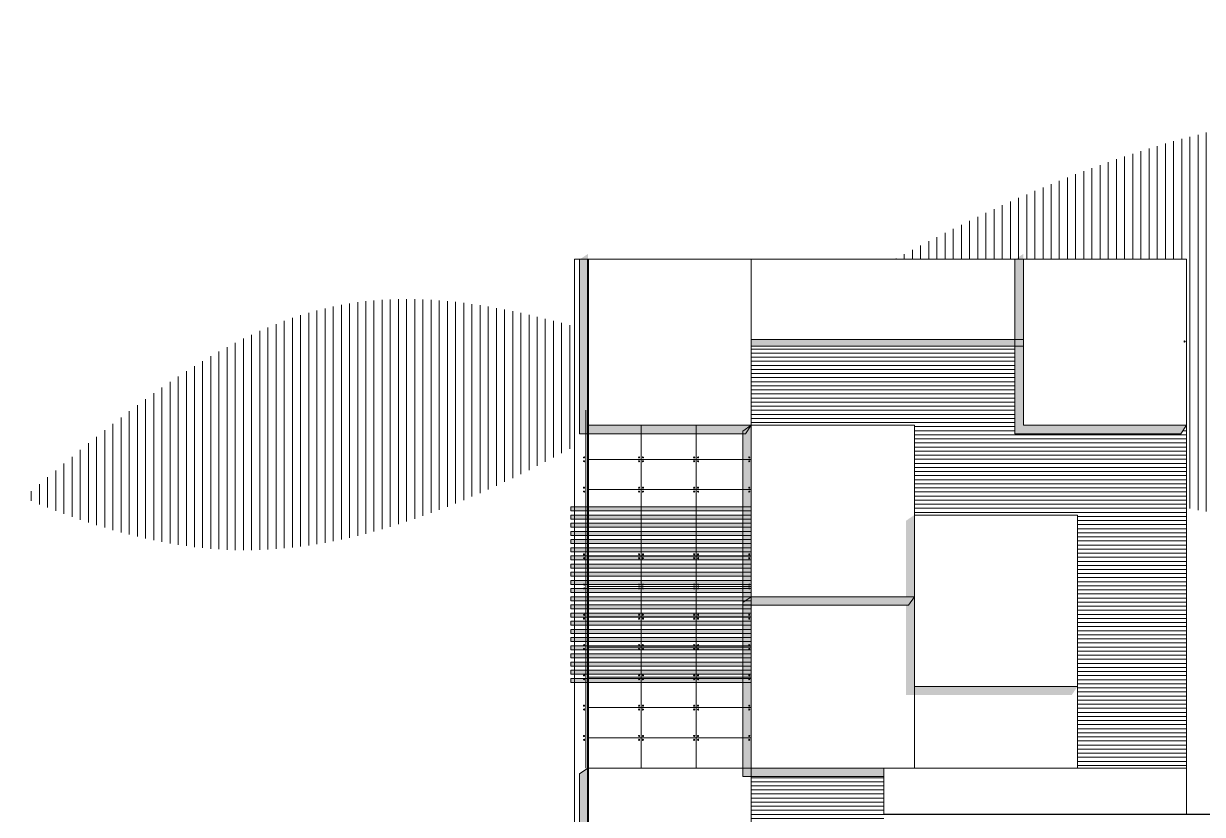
# Model space of a CAD drawing. Header units: millimetres. Extents: x 1564 to 2013, y 216 to 285.
# Drawn here: x 1938.62 to 1981.97, y 255.5 to 284.56 of the extents above; entities that cross this region are included whole.
import ezdxf

# ---------------------------------------------------------------- set-up
doc = ezdxf.new("R2010")
doc.units = ezdxf.units.MM
doc.header["$LTSCALE"] = 10
for name, color, linetype, lineweight in [('CINZA', 252, 'Continuous', 13), ('cinza 03', 252, 'Continuous', 13), ('pn 02', 16, 'Continuous', 20), ('pn 04', 130, 'Continuous', 40), ('PN-01', 90, 'Continuous', 13), ('PN-03', 180, 'Continuous', 30)]:
    doc.layers.add(name, color=color, linetype=linetype, lineweight=lineweight)

msp = doc.modelspace()

# ---------------------------------------------------------------- hatches: boundary and pattern name
at = {"layer": 'cinza 03'}
for points in [[(1965.375, 269.8), (1965.163, 269.488), (1959.063, 269.488), (1959.063, 275.888), (1959.375, 276.1), (1959.375, 269.8)], [(1981.386, 269.8), (1981.174, 269.488), (1975.074, 269.488), (1975.074, 275.888), (1975.386, 276.1), (1975.386, 269.8)], [(1965.375, 272.95), (1975.386, 272.95), (1975.386, 272.704), (1965.375, 272.704)], [(1971.375, 263.5), (1971.163, 263.188), (1965.063, 263.188), (1965.063, 269.588), (1965.375, 269.8), (1965.375, 263.5)], [(1977.375, 260.2), (1977.163, 259.888), (1971.063, 259.888), (1971.063, 266.288), (1971.375, 266.5), (1971.375, 260.2)], [(1970.25, 257.2), (1970.25, 256.888), (1965.063, 256.888), (1965.063, 263.288), (1965.375, 263.5), (1965.375, 257.2)], [(1965.375, 250.9), (1965.163, 250.588), (1959.063, 250.588), (1959.063, 256.988), (1959.375, 257.2), (1959.375, 250.9)]]:
    msp.add_hatch(color=256, dxfattribs=at).paths.add_polyline_path(points)
h = msp.add_hatch(dxfattribs=at)
h.set_pattern_fill('_USER', color=256, scale=0.15, style=0, pattern_type=0)
h.set_pattern_definition([(0, (2017.86959, 230.45), (0, 0.15), [])])
h.paths.add_polyline_path([(1970.25, 255.5), (1970.25, 256.888), (1965.375, 256.888), (1965.375, 250.9), (1965.375, 244.6), (1965.163, 244.388), (1959.375, 244.388), (1959.375, 243.95), (1970.25, 243.95)])
h.paths.add_polyline_path([(1981.386, 269.8), (1981.174, 269.488), (1975.074, 269.488), (1975.074, 272.704), (1965.375, 272.704), (1965.375, 269.8), (1971.375, 269.8), (1971.375, 266.5), (1977.375, 266.5), (1977.375, 260.2), (1977.375, 257.2), (1981.386, 257.2)])
h = msp.add_hatch(color=256, dxfattribs=at)
h.paths.add_polyline_path([(1958.75, 266.65), (1958.75, 266.8), (1965.375, 266.8), (1965.375, 266.65)])
h.paths.add_polyline_path([(1958.75, 266.35), (1958.75, 266.5), (1965.375, 266.5), (1965.375, 266.35)])
h.paths.add_polyline_path([(1958.75, 266.05), (1958.75, 266.2), (1965.375, 266.2), (1965.375, 266.05)])
h.paths.add_polyline_path([(1958.75, 265.75), (1958.75, 265.9), (1965.375, 265.9), (1965.375, 265.75)])
h.paths.add_polyline_path([(1958.75, 265.45), (1958.75, 265.6), (1965.375, 265.6), (1965.375, 265.45)])
h.paths.add_polyline_path([(1958.75, 265.15), (1958.75, 265.3), (1965.375, 265.3), (1965.375, 265.15)])
h.paths.add_polyline_path([(1958.75, 264.85), (1958.75, 265), (1965.375, 265), (1965.375, 264.85)])
h.paths.add_polyline_path([(1958.75, 264.55), (1958.75, 264.7), (1965.375, 264.7), (1965.375, 264.55)])
h.paths.add_polyline_path([(1958.75, 264.25), (1958.75, 264.4), (1965.375, 264.4), (1965.375, 264.25)])
h.paths.add_polyline_path([(1958.75, 263.95), (1958.75, 264.1), (1965.375, 264.1), (1965.375, 263.95)])
h.paths.add_polyline_path([(1958.75, 263.65), (1958.75, 263.8), (1965.375, 263.8), (1965.375, 263.65)])
h.paths.add_polyline_path([(1958.75, 263.35), (1958.75, 263.5), (1965.375, 263.5), (1965.375, 263.35)])
h.paths.add_polyline_path([(1958.75, 263.05), (1958.75, 263.2), (1965.375, 263.2), (1965.375, 263.05)])
h.paths.add_polyline_path([(1958.75, 262.75), (1958.75, 262.9), (1965.375, 262.9), (1965.375, 262.75)])
h.paths.add_polyline_path([(1958.75, 262.45), (1958.75, 262.6), (1965.375, 262.6), (1965.375, 262.45)])
h.paths.add_polyline_path([(1958.75, 262.15), (1958.75, 262.3), (1965.375, 262.3), (1965.375, 262.15)])
h.paths.add_polyline_path([(1958.75, 261.85), (1958.75, 262), (1965.375, 262), (1965.375, 261.85)])
h.paths.add_polyline_path([(1958.75, 261.55), (1958.75, 261.7), (1965.375, 261.7), (1965.375, 261.55)])
h.paths.add_polyline_path([(1958.75, 261.25), (1958.75, 261.4), (1965.375, 261.4), (1965.375, 261.25)])
h.paths.add_polyline_path([(1958.75, 260.95), (1958.75, 261.1), (1965.375, 261.1), (1965.375, 260.95)])
h.paths.add_polyline_path([(1958.75, 260.35), (1958.75, 260.5), (1965.375, 260.5), (1965.375, 260.35)])
h.paths.add_polyline_path([(1958.75, 260.65), (1958.75, 260.8), (1965.375, 260.8), (1965.375, 260.65)])
at = {"layer": 'pn 02'}
h = msp.add_hatch(dxfattribs=at)
h.set_pattern_fill('_USER', color=140, scale=0.3, angle=90, style=0, pattern_type=0)
h.set_pattern_definition([(90, (1590.90576, 221.25), (-0.3, 2e-17), [])])
edge = h.paths.add_edge_path()
edge.add_spline(control_points=[(1958.875, 273.431), (1955.871, 274.279), (1948.55, 275.445), (1942.337, 270.312), (1938.621, 267.139)], knot_values=[0.564265, 0.564265, 0.564265, 0.564265, 9.606639, 23.209097, 23.209097, 23.209097, 23.209097], degree=3, periodic=0)
edge.add_spline(control_points=[(1938.621, 267.139), (1941.172, 266.044), (1947.974, 264.076), (1954.656, 266.745), (1958.875, 269.024)], knot_values=[61.799684, 61.799684, 61.799684, 61.799684, 70.083205, 83.972473, 83.972473, 83.972473, 83.972473], degree=3, periodic=0)
edge.add_line((1958.875, 269.024), (1958.875, 273.431))
edge = h.paths.add_edge_path()
edge.add_spline(control_points=[(2013.255, 272.032), (2004.947, 277.076), (1991.019, 284.562), (1976.354, 279.002), (1970.657, 275.9)], knot_values=[3.711064, 3.711064, 3.711064, 3.711064, 30.849498, 49.03647, 49.03647, 49.03647, 49.03647], degree=3, periodic=0)
edge.add_line((1970.657, 275.9), (1981.386, 275.9))
edge.add_line((1981.386, 275.9), (1981.386, 269.8))
edge.add_line((1981.386, 269.8), (1981.386, 266.762))
edge.add_spline(control_points=[(1981.386, 266.762), (1988.757, 265.37), (1999.776, 265.124), (2009.81, 270.236), (2013.255, 272.032)], knot_values=[45.367786, 45.367786, 45.367786, 45.367786, 67.246944, 78.72037, 78.72037, 78.72037, 78.72037], degree=3, periodic=0)

# ---------------------------------------------------------------- linework, layer by layer
at = {"layer": 'CINZA'}
for p, q in [((1959.3, 270.35), (1959.3, 257.2)), ((1961.325, 269.8), (1961.325, 257.2)), ((1963.35, 269.8), (1963.35, 257.2)), ((1959.375, 268.547), (1965.375, 268.547)), ((1959.375, 267.435), (1965.375, 267.435)), ((1959.375, 264.988), (1965.375, 264.988)), ((1959.375, 263.875), (1965.375, 263.875)), ((1959.375, 262.763), (1965.375, 262.763)), ((1959.375, 261.65), (1965.375, 261.65)), ((1959.375, 260.538), (1965.375, 260.538)), ((1959.375, 259.425), (1965.375, 259.425)), ((1959.375, 258.313), (1965.375, 258.313))]:
    msp.add_line(p, q, dxfattribs=at)
for centre in [(1981.315, 272.879), (1959.23, 268.618), (1959.23, 268.477), (1959.371, 268.618), (1959.371, 268.477), (1961.255, 268.618), (1961.255, 268.477), (1961.396, 268.618), (1961.396, 268.477), (1963.28, 268.618), (1963.28, 268.477), (1963.421, 268.618), (1963.421, 268.477), (1965.305, 268.618), (1965.305, 268.477), (1959.23, 267.506), (1959.371, 267.506), (1961.255, 267.506), (1961.396, 267.506), (1963.28, 267.506), (1963.421, 267.506), (1965.305, 267.506), (1959.23, 267.364), (1959.371, 267.364), (1961.255, 267.364), (1961.396, 267.364), (1963.28, 267.364), (1963.421, 267.364), (1965.305, 267.364), (1959.23, 265.058), (1959.23, 264.917), (1959.371, 265.058), (1959.371, 264.917), (1961.255, 265.058), (1961.255, 264.917), (1961.396, 265.058), (1961.396, 264.917), (1963.28, 265.058), (1963.28, 264.917), (1963.421, 265.058), (1963.421, 264.917), (1965.305, 265.058), (1965.305, 264.917), (1959.23, 263.946), (1959.23, 263.804), (1959.371, 263.946), (1959.371, 263.804), (1961.255, 263.946), (1961.255, 263.804), (1961.396, 263.946), (1961.396, 263.804), (1963.28, 263.946), (1963.28, 263.804), (1963.421, 263.946), (1963.421, 263.804), (1965.305, 263.946), (1965.305, 263.804), (1959.23, 262.833), (1959.23, 262.692), (1959.371, 262.833), (1959.371, 262.692), (1961.255, 262.833), (1961.255, 262.692), (1961.396, 262.833), (1961.396, 262.692), (1963.28, 262.833), (1963.28, 262.692), (1963.421, 262.833), (1963.421, 262.692), (1965.305, 262.833), (1965.305, 262.692), (1959.23, 261.721), (1959.23, 261.579), (1959.371, 261.721), (1959.371, 261.579), (1961.255, 261.721), (1961.255, 261.579), (1961.396, 261.721), (1961.396, 261.579), (1963.28, 261.721), (1963.28, 261.579), (1963.421, 261.721), (1963.421, 261.579), (1965.305, 261.721), (1965.305, 261.579), (1959.23, 260.608), (1959.371, 260.608), (1961.255, 260.608), (1961.396, 260.608), (1963.28, 260.608), (1963.421, 260.608), (1965.305, 260.608), (1959.23, 260.467), (1959.371, 260.467), (1961.255, 260.467), (1961.396, 260.467), (1963.28, 260.467), (1963.421, 260.467), (1965.305, 260.467), (1959.23, 259.496), (1959.23, 259.354), (1959.371, 259.496), (1959.371, 259.354), (1961.255, 259.496), (1961.255, 259.354), (1961.396, 259.496), (1961.396, 259.354), (1963.28, 259.496), (1963.28, 259.354), (1963.421, 259.496), (1963.421, 259.354), (1965.305, 259.496), (1965.305, 259.354), (1959.23, 258.383), (1959.371, 258.383), (1961.255, 258.383), (1961.396, 258.383), (1963.28, 258.383), (1963.421, 258.383), (1965.305, 258.383), (1959.23, 258.242), (1959.371, 258.242), (1961.255, 258.242), (1961.396, 258.242), (1963.28, 258.242), (1963.421, 258.242), (1965.305, 258.242)]:
    msp.add_circle(centre, 0.02, dxfattribs=at)
at = {"layer": 'cinza 03'}
for points in [[(1965.375, 269.8), (1965.163, 269.488), (1959.063, 269.488), (1959.063, 275.888), (1959.375, 275.9), (1959.375, 269.8)], [(1981.386, 269.8), (1981.174, 269.488), (1975.074, 269.488), (1975.074, 275.888), (1975.386, 275.9), (1975.386, 269.8)], [(1965.375, 272.95), (1975.386, 272.95), (1975.386, 272.704), (1965.375, 272.704)], [(1971.375, 263.5), (1971.163, 263.188), (1965.063, 263.188), (1965.063, 269.588), (1965.375, 269.8), (1965.375, 263.5)], [(1970.25, 257.2), (1970.25, 256.888), (1965.063, 256.888), (1965.063, 263.288), (1965.375, 263.5), (1965.375, 257.2)], [(1965.375, 250.9), (1965.163, 250.588), (1959.063, 250.588), (1959.063, 256.988), (1959.375, 257.2), (1959.375, 250.9)]]:
    msp.add_lwpolyline(points, close=True, dxfattribs=at)
at = {"layer": 'pn 02'}
for p, q in [((1981.386, 275.9), (1959.375, 275.9)), ((1981.386, 275.9), (1981.386, 255.5)), ((1965.375, 272.95), (1975.386, 272.95)), ((1981.386, 257.2), (1970.25, 257.2)), ((1970.25, 255.5), (1970.25, 257.2))]:
    msp.add_line(p, q, dxfattribs=at)
for points in [[(1965.375, 269.8), (1959.375, 269.8), (1959.375, 275.9), (1965.375, 275.9)], [(1981.386, 269.8), (1975.386, 269.8), (1975.386, 275.9), (1981.386, 275.9)], [(1971.375, 263.5), (1965.375, 263.5), (1965.375, 269.8), (1971.375, 269.8)], [(1977.375, 260.2), (1971.375, 260.2), (1971.375, 266.5), (1977.375, 266.5)], [(1971.375, 257.2), (1965.375, 257.2), (1965.375, 263.5), (1971.375, 263.5)], [(1965.375, 250.9), (1959.375, 250.9), (1959.375, 257.2), (1965.375, 257.2)]]:
    msp.add_lwpolyline(points, close=True, dxfattribs=at)
msp.add_lwpolyline([(1971.375, 257.2), (1971.375, 260.2), (1977.375, 260.2), (1977.375, 257.2)], dxfattribs=at)
at = {"layer": 'pn 04'}
msp.add_line((1959.375, 275.9), (1959.375, 230.45), dxfattribs=at)
at = {"layer": 'PN-01'}
for p, q in [((1958.875, 275.9), (1958.875, 243.95)), ((1959.375, 275.9), (1958.875, 275.9))]:
    msp.add_line(p, q, dxfattribs=at)
for points in [[(1958.75, 266.65), (1958.75, 266.8), (1965.375, 266.8), (1965.375, 266.65)], [(1958.75, 266.35), (1958.75, 266.5), (1965.375, 266.5), (1965.375, 266.35)], [(1958.75, 266.05), (1958.75, 266.2), (1965.375, 266.2), (1965.375, 266.05)], [(1958.75, 265.75), (1958.75, 265.9), (1965.375, 265.9), (1965.375, 265.75)], [(1958.75, 265.45), (1958.75, 265.6), (1965.375, 265.6), (1965.375, 265.45)], [(1958.75, 265.15), (1958.75, 265.3), (1965.375, 265.3), (1965.375, 265.15)], [(1958.75, 264.85), (1958.75, 265), (1965.375, 265), (1965.375, 264.85)], [(1958.75, 264.55), (1958.75, 264.7), (1965.375, 264.7), (1965.375, 264.55)], [(1958.75, 264.25), (1958.75, 264.4), (1965.375, 264.4), (1965.375, 264.25)], [(1958.75, 263.95), (1958.75, 264.1), (1965.375, 264.1), (1965.375, 263.95)], [(1958.75, 263.65), (1958.75, 263.8), (1965.375, 263.8), (1965.375, 263.65)], [(1958.75, 263.35), (1958.75, 263.5), (1965.375, 263.5), (1965.375, 263.35)], [(1958.75, 263.05), (1958.75, 263.2), (1965.375, 263.2), (1965.375, 263.05)], [(1958.75, 262.75), (1958.75, 262.9), (1965.375, 262.9), (1965.375, 262.75)], [(1958.75, 262.45), (1958.75, 262.6), (1965.375, 262.6), (1965.375, 262.45)], [(1958.75, 262.15), (1958.75, 262.3), (1965.375, 262.3), (1965.375, 262.15)], [(1958.75, 261.85), (1958.75, 262), (1965.375, 262), (1965.375, 261.85)], [(1958.75, 261.55), (1958.75, 261.7), (1965.375, 261.7), (1965.375, 261.55)], [(1958.75, 261.25), (1958.75, 261.4), (1965.375, 261.4), (1965.375, 261.25)], [(1958.75, 260.95), (1958.75, 261.1), (1965.375, 261.1), (1965.375, 260.95)], [(1958.75, 260.65), (1958.75, 260.8), (1965.375, 260.8), (1965.375, 260.65)], [(1958.75, 260.35), (1958.75, 260.5), (1965.375, 260.5), (1965.375, 260.35)]]:
    msp.add_lwpolyline(points, close=True, dxfattribs=at)
at = {"layer": 'PN-03'}
msp.add_line((1984.5, 255.5), (1970.25, 255.5), dxfattribs=at)

doc.saveas('drawing.dxf')
